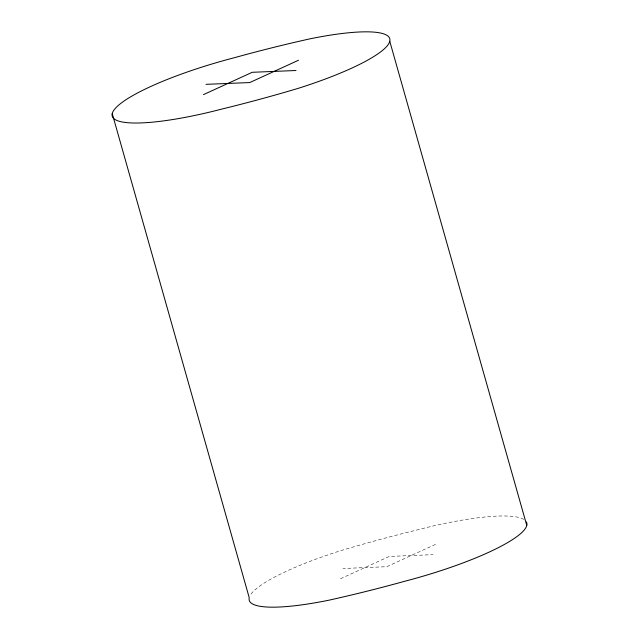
<?xml version="1.0" encoding="UTF-8"?>
<svg xmlns="http://www.w3.org/2000/svg" width="639" height="639" viewBox="0 0 639 639"><rect width="100%" height="100%" fill="white"/><g stroke="black" fill="none" stroke-linecap="round" stroke-linejoin="round"><path stroke-width="0.48" stroke-dasharray="3.19 2.4" d="M340.499 578.758L389.247 556.441L433.01 554.66M435.502 544.388L386.755 566.705L342.991 568.494M523.844 519.419A120.172 23.14 -15.8 0 0 417.355 529.883A303.693 58.468 -15.8 0 0 340.954 550.602A120.172 23.14 -15.8 0 0 250.073 595.628"/><path stroke-width="0.96" d="M203.498 94.612L252.245 72.295L296.009 70.506M298.501 60.242L249.753 82.559L205.99 84.34M526.4 521.935A120.172 23.14 -15.8 0 1 404.902 581.218A303.693 58.468 -15.8 0 1 328.925 600.189A120.172 23.14 -15.8 0 1 249.234 597.729L112.232 113.574A120.172 23.14 -15.8 0 1 234.098 57.782A303.693 58.468 -15.8 0 1 310.075 38.811A120.172 23.14 -15.8 0 1 389.766 41.271L526.768 525.426M112.232 113.574A120.172 23.14 -15.8 0 0 221.645 109.117A303.693 58.468 -15.8 0 0 298.046 88.398A120.172 23.14 -15.8 0 0 389.766 41.271"/></g></svg>
